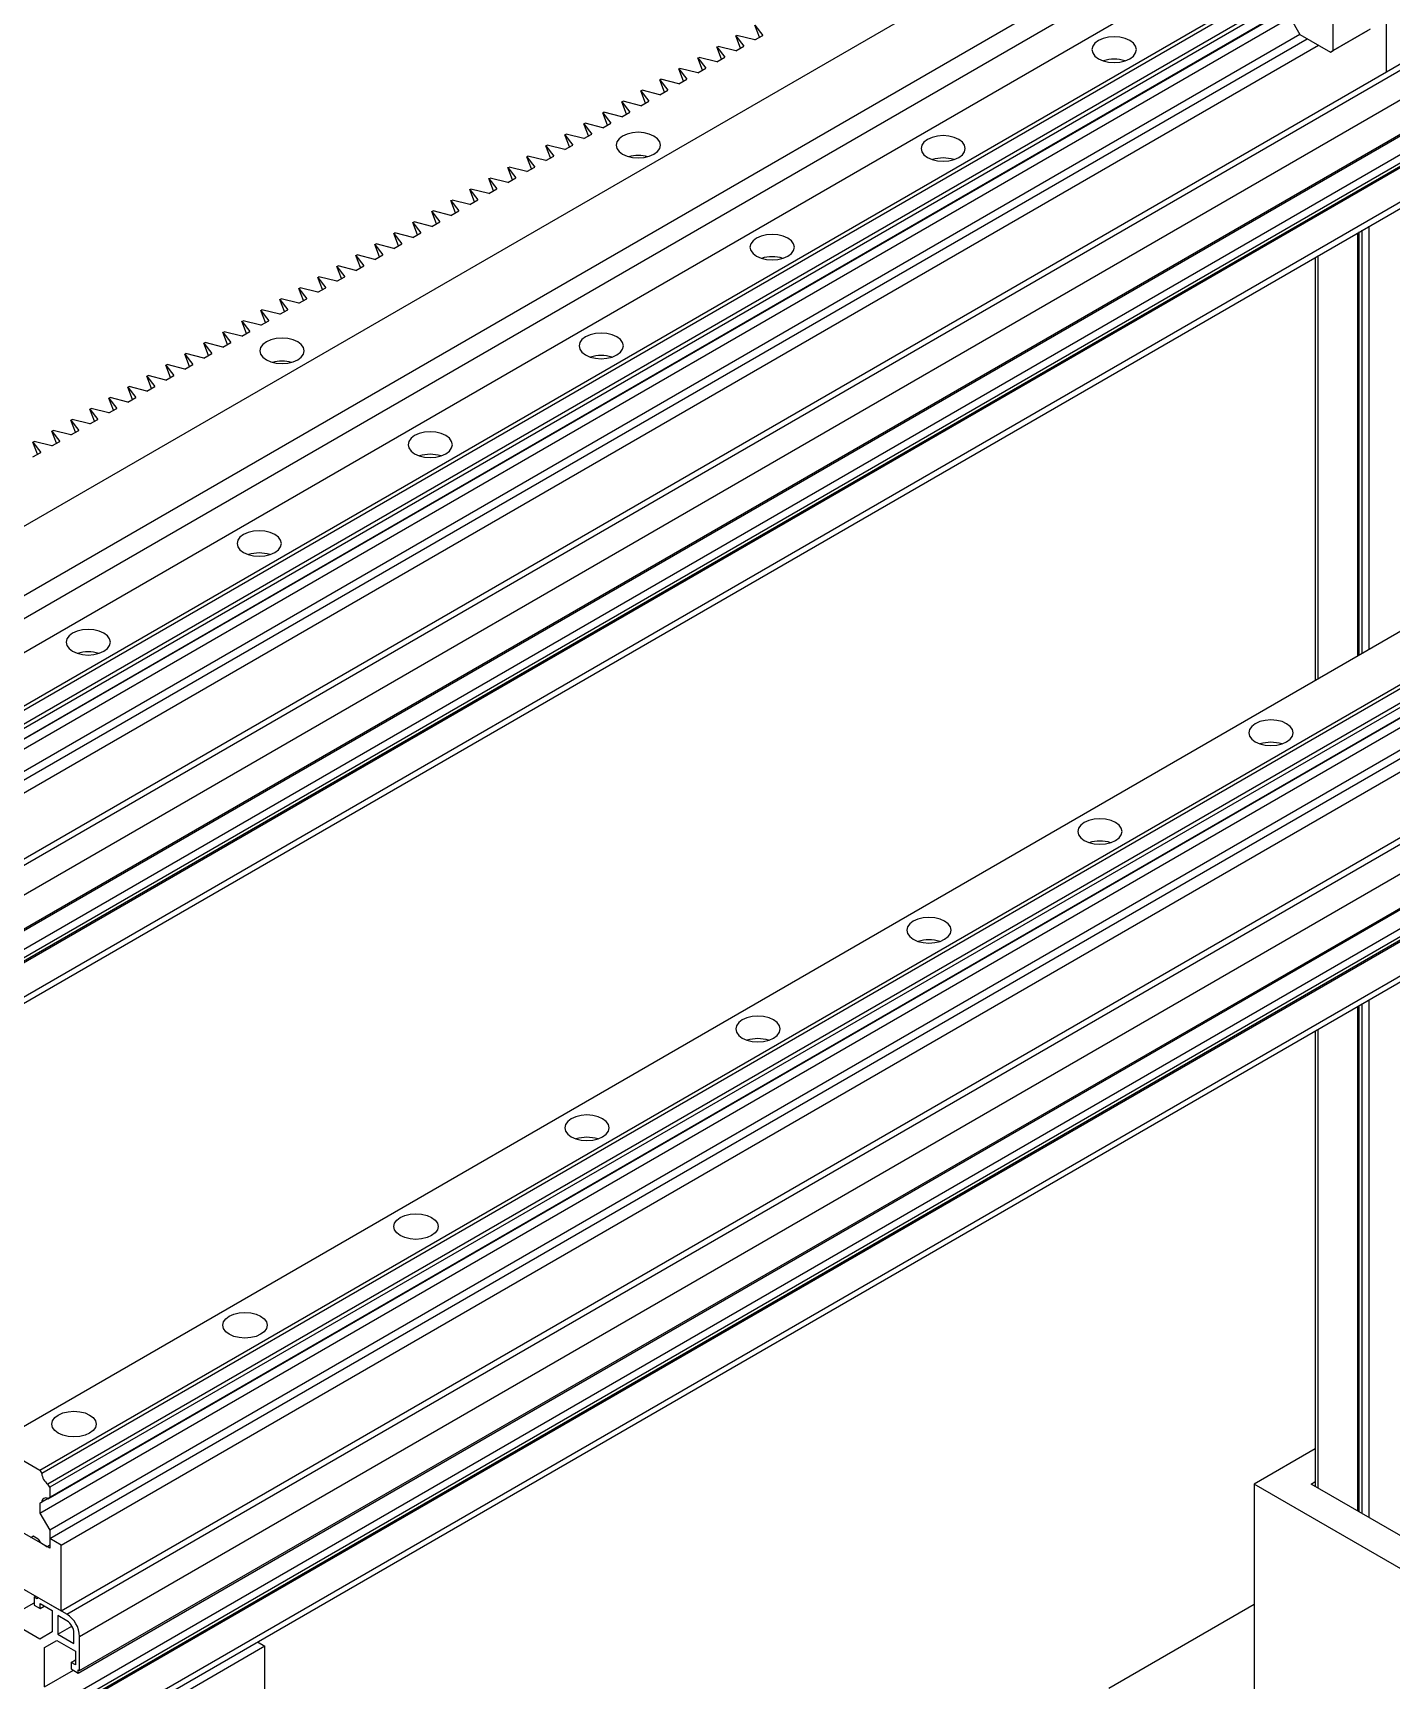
# Model space of a CAD drawing. Header units: millimetres. Extents: x 0 to 597, y 0 to 420.
# Drawn here: x 132.29 to 154.76, y 133.67 to 160.9 of the extents above; entities that cross this region are included whole.
import ezdxf

# ---------------------------------------------------------------- set-up
doc = ezdxf.new("R2010")
doc.units = ezdxf.units.MM

msp = doc.modelspace()

# ---------------------------------------------------------------- linework, layer by layer
at = {"color": 7, "linetype": 'Continuous', "lineweight": 25}
for p, q in [((132.851, 134.755), (196.962, 171.765)), ((133.063, 134.388), (197.174, 171.398)), ((133.039, 133.781), (197.15, 170.791)), ((133.063, 133.821), (197.174, 170.832)), ((132.922, 133.402), (197.033, 170.413)), ((133.039, 133.334), (197.15, 170.345)), ((133.039, 133.28), (197.15, 170.29)), ((133.063, 133.266), (197.174, 170.277)), ((133.063, 132.7), (197.174, 169.711)), ((133.001, 132.563), (197.112, 169.573)), ((124.68, 148.435), (151.22, 163.756)), ((124.68, 147.292), (151.611, 162.839)), ((124.68, 146.911), (151.611, 162.458)), ((152.325, 162.301), (124.68, 146.342)), ((153.798, 160.607), (153.798, 162.077)), ((124.68, 145.466), (153.084, 161.863)), ((153.115, 161.81), (124.68, 145.395)), ((153.216, 161.635), (124.68, 145.161)), ((153.247, 161.581), (124.68, 145.09)), ((124.68, 144.919), (153.247, 161.41)), ((124.68, 144.919), (153.216, 161.392)), ((153.115, 161.334), (124.68, 144.919)), ((124.68, 144.919), (153.084, 161.316)), ((124.68, 144.755), (153.084, 161.153)), ((144.233, 161.029), (144.362, 160.858)), ((144.308, 160.827), (144.233, 161.029)), ((153.084, 161.153), (153.247, 160.871)), ((154.411, 160.961), (153.798, 160.607)), ((154.677, 160.254), (154.677, 161.098)), ((153.247, 160.871), (124.68, 144.38)), ((124.68, 144.244), (153.365, 160.803)), ((124.68, 144.026), (153.553, 160.694)), ((143.604, 160.666), (143.622, 160.676)), ((143.917, 160.602), (143.622, 160.676)), ((143.917, 160.602), (144.047, 160.677)), ((143.919, 160.848), (143.936, 160.858)), ((143.919, 160.848), (144.047, 160.677)), ((143.994, 160.646), (143.919, 160.848)), ((144.232, 160.783), (143.936, 160.858)), ((144.232, 160.783), (144.362, 160.858)), ((153.247, 160.871), (153.751, 160.58)), ((154.364, 160.934), (153.751, 160.58)), ((154.677, 160.254), (155.683, 160.835)), ((143.29, 160.485), (143.308, 160.495)), ((143.29, 160.485), (143.419, 160.314)), ((143.365, 160.283), (143.29, 160.485)), ((143.603, 160.421), (143.308, 160.495)), ((143.603, 160.421), (143.733, 160.496)), ((143.604, 160.666), (143.733, 160.496)), ((143.68, 160.465), (143.604, 160.666)), ((153.751, 160.58), (153.798, 160.607)), ((124.68, 142.937), (154.677, 160.254)), ((142.662, 160.122), (142.679, 160.132)), ((142.975, 160.058), (142.679, 160.132)), ((142.975, 160.058), (143.105, 160.133)), ((142.976, 160.303), (142.993, 160.313)), ((142.976, 160.303), (143.105, 160.133)), ((143.051, 160.102), (142.976, 160.303)), ((143.289, 160.239), (142.993, 160.313)), ((143.289, 160.239), (143.419, 160.314)), ((142.347, 159.94), (142.365, 159.951)), ((142.347, 159.94), (142.476, 159.77)), ((142.422, 159.739), (142.347, 159.94)), ((142.66, 159.876), (142.365, 159.951)), ((142.66, 159.876), (142.79, 159.951)), ((142.662, 160.122), (142.79, 159.951)), ((142.737, 159.92), (142.662, 160.122)), ((155.683, 159.67), (125.375, 142.174)), ((155.683, 159.643), (125.399, 142.16)), ((141.719, 159.578), (141.736, 159.588)), ((142.032, 159.513), (141.736, 159.588)), ((142.032, 159.513), (142.162, 159.588)), ((142.033, 159.759), (142.051, 159.769)), ((142.033, 159.759), (142.162, 159.588)), ((142.108, 159.557), (142.033, 159.759)), ((142.346, 159.695), (142.051, 159.769)), ((142.346, 159.695), (142.476, 159.77)), ((155.683, 159.333), (125.576, 141.952)), ((141.405, 159.396), (141.422, 159.406)), ((141.405, 159.396), (141.533, 159.226)), ((141.48, 159.195), (141.405, 159.396)), ((141.718, 159.332), (141.422, 159.406)), ((141.718, 159.332), (141.848, 159.407)), ((141.719, 159.578), (141.848, 159.407)), ((141.794, 159.376), (141.719, 159.578)), ((155.683, 159.197), (125.584, 141.821)), ((155.683, 159.142), (125.584, 141.766)), ((155.683, 159.115), (125.584, 141.739)), ((140.776, 159.033), (140.794, 159.043)), ((141.089, 158.969), (140.794, 159.043)), ((141.089, 158.969), (141.219, 159.044)), ((141.09, 159.215), (141.108, 159.225)), ((141.09, 159.215), (141.219, 159.044)), ((141.165, 159.013), (141.09, 159.215)), ((141.403, 159.151), (141.108, 159.225)), ((141.403, 159.151), (141.533, 159.226)), ((140.462, 158.852), (140.479, 158.862)), ((140.462, 158.852), (140.59, 158.681)), ((140.537, 158.65), (140.462, 158.852)), ((140.775, 158.788), (140.479, 158.862)), ((140.775, 158.788), (140.905, 158.863)), ((140.776, 159.033), (140.905, 158.863)), ((140.851, 158.832), (140.776, 159.033)), ((139.833, 158.489), (139.851, 158.499)), ((140.146, 158.425), (139.851, 158.499)), ((140.146, 158.425), (140.276, 158.5)), ((140.147, 158.671), (140.165, 158.681)), ((140.147, 158.671), (140.276, 158.5)), ((140.223, 158.469), (140.147, 158.671)), ((140.46, 158.606), (140.165, 158.681)), ((140.46, 158.606), (140.59, 158.681)), ((125.584, 141.072), (155.683, 158.447)), ((139.519, 158.308), (139.536, 158.318)), ((139.519, 158.308), (139.648, 158.137)), ((139.594, 158.106), (139.519, 158.308)), ((139.832, 158.243), (139.536, 158.318)), ((139.832, 158.243), (139.962, 158.319)), ((139.833, 158.489), (139.962, 158.319)), ((139.908, 158.288), (139.833, 158.489)), ((138.89, 157.945), (138.908, 157.955)), ((139.203, 157.881), (138.908, 157.955)), ((139.203, 157.881), (139.333, 157.956)), ((139.205, 158.126), (139.222, 158.136)), ((139.205, 158.126), (139.333, 157.956)), ((139.28, 157.925), (139.205, 158.126)), ((139.518, 158.062), (139.222, 158.136)), ((139.518, 158.062), (139.648, 158.137)), ((138.576, 157.763), (138.594, 157.774)), ((138.576, 157.763), (138.705, 157.593)), ((138.651, 157.562), (138.576, 157.763)), ((138.889, 157.699), (138.594, 157.774)), ((138.889, 157.699), (139.019, 157.774)), ((138.89, 157.945), (139.019, 157.774)), ((138.965, 157.743), (138.89, 157.945)), ((154.395, 150.705), (154.395, 157.703)), ((137.948, 157.401), (137.965, 157.411)), ((138.261, 157.336), (137.965, 157.411)), ((138.261, 157.336), (138.391, 157.411)), ((138.262, 157.582), (138.279, 157.592)), ((138.262, 157.582), (138.391, 157.411)), ((138.337, 157.38), (138.262, 157.582)), ((138.575, 157.518), (138.279, 157.592)), ((138.575, 157.518), (138.705, 157.593)), ((154.206, 150.597), (154.206, 157.595)), ((154.23, 150.61), (154.23, 157.608)), ((154.277, 150.637), (154.277, 157.635)), ((137.633, 157.219), (137.651, 157.229)), ((137.633, 157.219), (137.762, 157.049)), ((137.708, 157.018), (137.633, 157.219)), ((137.946, 157.155), (137.651, 157.229)), ((137.946, 157.155), (138.076, 157.23)), ((137.948, 157.401), (138.076, 157.23)), ((138.023, 157.199), (137.948, 157.401)), ((153.502, 157.188), (153.502, 150.19)), ((137.005, 156.856), (137.022, 156.866)), ((137.318, 156.792), (137.022, 156.866)), ((137.318, 156.792), (137.448, 156.867)), ((137.319, 157.038), (137.337, 157.048)), ((137.319, 157.038), (137.448, 156.867)), ((137.394, 156.836), (137.319, 157.038)), ((137.632, 156.973), (137.337, 157.048)), ((137.632, 156.973), (137.762, 157.049)), ((136.69, 156.675), (136.708, 156.685)), ((136.69, 156.675), (136.819, 156.504)), ((136.766, 156.473), (136.69, 156.675)), ((137.003, 156.611), (136.708, 156.685)), ((137.003, 156.611), (137.134, 156.686)), ((137.005, 156.856), (137.134, 156.686)), ((137.08, 156.655), (137.005, 156.856)), ((136.062, 156.312), (136.079, 156.322)), ((136.375, 156.248), (136.079, 156.322)), ((136.375, 156.248), (136.505, 156.323)), ((136.376, 156.493), (136.394, 156.504)), ((136.376, 156.493), (136.505, 156.323)), ((136.451, 156.292), (136.376, 156.493)), ((136.689, 156.429), (136.394, 156.504)), ((136.689, 156.429), (136.819, 156.504)), ((135.748, 156.131), (135.765, 156.141)), ((135.748, 156.131), (135.876, 155.96)), ((135.823, 155.929), (135.748, 156.131)), ((136.061, 156.066), (135.765, 156.141)), ((136.061, 156.066), (136.191, 156.141)), ((136.062, 156.312), (136.191, 156.141)), ((136.137, 156.11), (136.062, 156.312)), ((163.403, 155.906), (131.646, 137.573)), ((135.119, 155.768), (135.137, 155.778)), ((135.432, 155.704), (135.137, 155.778)), ((135.432, 155.704), (135.562, 155.779)), ((135.433, 155.949), (135.451, 155.959)), ((135.433, 155.949), (135.562, 155.779)), ((135.509, 155.748), (135.433, 155.949)), ((135.746, 155.885), (135.451, 155.959)), ((135.746, 155.885), (135.876, 155.96)), ((134.805, 155.586), (134.822, 155.596)), ((134.805, 155.586), (134.934, 155.416)), ((134.88, 155.385), (134.805, 155.586)), ((135.118, 155.522), (134.822, 155.596)), ((135.118, 155.522), (135.248, 155.597)), ((135.119, 155.768), (135.248, 155.597)), ((135.194, 155.566), (135.119, 155.768)), ((132.405, 137.135), (164.162, 155.468)), ((164.193, 155.415), (132.436, 137.082)), ((164.294, 155.239), (132.537, 136.906)), ((134.176, 155.223), (134.194, 155.234)), ((134.489, 155.159), (134.194, 155.234)), ((134.489, 155.159), (134.619, 155.234)), ((134.491, 155.405), (134.508, 155.415)), ((134.491, 155.405), (134.619, 155.234)), ((134.566, 155.203), (134.491, 155.405)), ((134.804, 155.341), (134.508, 155.415)), ((134.804, 155.341), (134.934, 155.416)), ((132.537, 136.664), (164.294, 154.997)), ((164.325, 155.186), (132.568, 136.853)), ((132.568, 136.682), (164.325, 155.015)), ((133.862, 155.042), (133.88, 155.052)), ((133.862, 155.042), (133.991, 154.871)), ((133.937, 154.84), (133.862, 155.042)), ((134.175, 154.978), (133.88, 155.052)), ((134.175, 154.978), (134.305, 155.053)), ((134.176, 155.223), (134.305, 155.053)), ((134.251, 155.022), (134.176, 155.223)), ((132.405, 136.588), (164.162, 154.921)), ((132.405, 136.425), (164.162, 154.758)), ((164.193, 154.939), (132.436, 136.606)), ((133.234, 154.679), (133.251, 154.689)), ((133.547, 154.615), (133.251, 154.689)), ((133.547, 154.615), (133.677, 154.69)), ((133.548, 154.861), (133.565, 154.871)), ((133.548, 154.861), (133.677, 154.69)), ((133.623, 154.659), (133.548, 154.861)), ((133.861, 154.796), (133.565, 154.871)), ((133.861, 154.796), (133.991, 154.871)), ((164.325, 154.476), (132.568, 136.143)), ((132.919, 154.498), (132.937, 154.508)), ((132.919, 154.498), (133.048, 154.327)), ((132.994, 154.296), (132.919, 154.498)), ((133.232, 154.434), (132.937, 154.508)), ((133.232, 154.434), (133.362, 154.509)), ((133.234, 154.679), (133.362, 154.509)), ((133.309, 154.478), (133.234, 154.679)), ((132.291, 154.135), (132.308, 154.145)), ((132.604, 154.071), (132.308, 154.145)), ((132.568, 136.007), (164.443, 154.408)), ((132.604, 154.071), (132.734, 154.146)), ((132.605, 154.316), (132.623, 154.326)), ((132.605, 154.316), (132.734, 154.146)), ((132.68, 154.115), (132.605, 154.316)), ((132.918, 154.252), (132.623, 154.326)), ((132.757, 135.898), (164.631, 154.299)), ((132.918, 154.252), (133.048, 154.327)), ((132.289, 153.889), (132.419, 153.964)), ((132.291, 154.135), (132.419, 153.964)), ((132.366, 153.933), (132.291, 154.135)), ((132.757, 134.809), (165.755, 153.859)), ((154.395, 136.351), (154.395, 144.913)), ((154.206, 136.46), (154.206, 144.804)), ((154.23, 136.446), (154.23, 144.818)), ((154.277, 136.419), (154.277, 144.845)), ((153.502, 144.398), (153.502, 136.866)), ((131.646, 137.573), (132.405, 137.135)), ((153.502, 137.49), (152.49, 136.906)), ((132.405, 137.135), (132.436, 137.082)), ((132.568, 136.853), (132.537, 136.906)), ((132.568, 136.853), (132.568, 136.682)), ((155.554, 135.137), (152.49, 136.906)), ((152.49, 136.906), (152.49, 132.551)), ((153.433, 136.906), (153.502, 136.946)), ((155.554, 135.681), (153.433, 136.906)), ((132.568, 135.844), (131.484, 136.47)), ((132.405, 136.588), (132.436, 136.606)), ((132.405, 136.588), (132.405, 136.425)), ((132.537, 136.664), (132.568, 136.682)), ((132.405, 136.425), (132.568, 136.143)), ((132.258, 136.022), (132.294, 136.043)), ((132.294, 136.043), (132.258, 136.022)), ((132.377, 135.996), (132.294, 136.043)), ((132.377, 135.996), (132.413, 135.933)), ((132.521, 135.871), (132.413, 135.933)), ((132.521, 135.871), (132.568, 135.898)), ((132.568, 135.898), (132.521, 135.871)), ((132.568, 136.143), (132.568, 135.898)), ((132.568, 136.007), (132.568, 135.844)), ((132.757, 135.898), (132.568, 136.007)), ((132.757, 134.809), (132.757, 135.898)), ((131.484, 135.544), (132.757, 134.809)), ((131.837, 134.67), (132.313, 134.945)), ((132.313, 135.038), (132.337, 135.052)), ((132.313, 135.038), (132.313, 134.902)), ((132.361, 135.011), (132.313, 135.038)), ((132.313, 134.902), (132.408, 134.847)), ((132.361, 135.038), (132.361, 135.011)), ((132.851, 134.755), (132.361, 135.038)), ((132.408, 134.929), (132.606, 134.815)), ((132.408, 134.847), (132.408, 134.929)), ((132.408, 134.847), (132.478, 134.888)), ((132.606, 134.815), (132.606, 134.461)), ((150.086, 133.531), (152.49, 134.919)), ((132.403, 134.344), (131.837, 134.67)), ((132.851, 134.646), (132.7, 134.733)), ((132.7, 134.733), (132.7, 134.423)), ((132.7, 134.423), (132.934, 134.558)), ((132.606, 134.461), (132.403, 134.344)), ((132.483, 134.205), (132.686, 134.322)), ((132.483, 134.205), (132.686, 134.322)), ((132.686, 134.322), (132.992, 134.145)), ((132.7, 134.423), (132.969, 134.268)), ((132.969, 134.268), (132.969, 134.442)), ((133.063, 133.821), (133.063, 134.388)), ((136.003, 134.296), (136.127, 134.224)), ((136.127, 134.224), (131.248, 131.407)), ((132.483, 133.552), (132.483, 134.205)), ((132.922, 133.957), (132.992, 133.998)), ((132.992, 134.145), (132.992, 133.917)), ((136.127, 133.462), (136.127, 134.224)), ((132.483, 133.552), (132.959, 133.827)), ((132.922, 133.957), (132.922, 133.849)), ((132.992, 133.917), (132.922, 133.957)), ((132.922, 133.849), (133.039, 133.781)), ((133.039, 133.835), (133.063, 133.821)), ((133.039, 133.781), (133.039, 133.835))]:
    msp.add_line(p, q, dxfattribs=at)
at = {"color": 8, "linetype": 'Continuous', "lineweight": 25}
for p, q in [((155.683, 160.726), (124.68, 142.828)), ((155.683, 160.236), (125.026, 142.538)), ((155.683, 158.549), (125.584, 141.173)), ((153.551, 150.218), (153.551, 157.216)), ((153.551, 136.838), (153.551, 144.426))]:
    msp.add_line(p, q, dxfattribs=at)
at = {"color": 7, "linetype": 'Continuous', "lineweight": 25, "flags": 128}
for points in [[(150.434, 160.772), (150.358, 160.805), (150.27, 160.826), (150.175, 160.834), (150.08, 160.826), (149.992, 160.805), (149.916, 160.772), (149.857, 160.728), (149.821, 160.677), (149.808, 160.622), (149.821, 160.567), (149.857, 160.516), (149.916, 160.472), (149.992, 160.439), (150.08, 160.417), (150.175, 160.41), (150.27, 160.417), (150.358, 160.439), (150.434, 160.472), (150.492, 160.516), (150.529, 160.567), (150.542, 160.622), (150.529, 160.677), (150.492, 160.728), (150.434, 160.772)], [(142.562, 159.194), (142.486, 159.227), (142.398, 159.249), (142.303, 159.256), (142.208, 159.249), (142.12, 159.227), (142.044, 159.194), (141.986, 159.15), (141.949, 159.099), (141.936, 159.044), (141.949, 158.989), (141.986, 158.938), (142.044, 158.894), (142.12, 158.861), (142.208, 158.84), (142.303, 158.832), (142.398, 158.84), (142.486, 158.861), (142.562, 158.894), (142.621, 158.938), (142.657, 158.989), (142.67, 159.044), (142.657, 159.099), (142.621, 159.15), (142.562, 159.194)], [(147.606, 159.139), (147.53, 159.172), (147.441, 159.193), (147.347, 159.201), (147.252, 159.193), (147.163, 159.172), (147.087, 159.139), (147.029, 159.095), (146.992, 159.044), (146.98, 158.989), (146.992, 158.934), (147.029, 158.883), (147.087, 158.839), (147.163, 158.806), (147.252, 158.785), (147.347, 158.777), (147.441, 158.785), (147.53, 158.806), (147.606, 158.839), (147.664, 158.883), (147.701, 158.934), (147.713, 158.989), (147.701, 159.044), (147.664, 159.095), (147.606, 159.139)], [(144.777, 157.506), (144.701, 157.54), (144.613, 157.561), (144.518, 157.568), (144.423, 157.561), (144.335, 157.54), (144.259, 157.506), (144.201, 157.462), (144.164, 157.411), (144.151, 157.356), (144.164, 157.301), (144.201, 157.25), (144.259, 157.207), (144.335, 157.173), (144.423, 157.152), (144.518, 157.145), (144.613, 157.152), (144.701, 157.173), (144.777, 157.207), (144.836, 157.25), (144.872, 157.301), (144.885, 157.356), (144.872, 157.411), (144.836, 157.462), (144.777, 157.506)], [(136.67, 155.792), (136.594, 155.826), (136.505, 155.847), (136.41, 155.854), (136.316, 155.847), (136.227, 155.826), (136.151, 155.792), (136.093, 155.748), (136.056, 155.697), (136.044, 155.642), (136.056, 155.588), (136.093, 155.537), (136.151, 155.493), (136.227, 155.459), (136.316, 155.438), (136.41, 155.431), (136.505, 155.438), (136.594, 155.459), (136.67, 155.493), (136.728, 155.537), (136.765, 155.588), (136.777, 155.642), (136.765, 155.697), (136.728, 155.748), (136.67, 155.792)], [(141.949, 155.873), (141.873, 155.907), (141.785, 155.928), (141.69, 155.935), (141.595, 155.928), (141.506, 155.907), (141.43, 155.873), (141.372, 155.829), (141.335, 155.778), (141.323, 155.723), (141.335, 155.669), (141.372, 155.618), (141.43, 155.574), (141.506, 155.54), (141.595, 155.519), (141.69, 155.512), (141.785, 155.519), (141.873, 155.54), (141.949, 155.574), (142.007, 155.618), (142.044, 155.669), (142.056, 155.723), (142.044, 155.778), (142.007, 155.829), (141.949, 155.873)], [(139.121, 154.24), (139.045, 154.274), (138.956, 154.295), (138.861, 154.302), (138.766, 154.295), (138.678, 154.274), (138.602, 154.24), (138.544, 154.196), (138.507, 154.145), (138.495, 154.091), (138.507, 154.036), (138.544, 153.985), (138.602, 153.941), (138.678, 153.907), (138.766, 153.886), (138.861, 153.879), (138.956, 153.886), (139.045, 153.907), (139.121, 153.941), (139.179, 153.985), (139.215, 154.036), (139.228, 154.091), (139.215, 154.145), (139.179, 154.196), (139.121, 154.24)], [(136.292, 152.607), (136.216, 152.641), (136.128, 152.662), (136.033, 152.669), (135.938, 152.662), (135.849, 152.641), (135.774, 152.607), (135.715, 152.564), (135.679, 152.513), (135.666, 152.458), (135.679, 152.403), (135.715, 152.352), (135.774, 152.308), (135.849, 152.274), (135.938, 152.253), (136.033, 152.246), (136.128, 152.253), (136.216, 152.274), (136.292, 152.308), (136.35, 152.352), (136.387, 152.403), (136.399, 152.458), (136.387, 152.513), (136.35, 152.564), (136.292, 152.607)], [(133.464, 150.975), (133.388, 151.008), (133.299, 151.029), (133.204, 151.037), (133.109, 151.029), (133.021, 151.008), (132.945, 150.975), (132.887, 150.931), (132.85, 150.88), (132.838, 150.825), (132.85, 150.77), (132.887, 150.719), (132.945, 150.675), (133.021, 150.642), (133.109, 150.62), (133.204, 150.613), (133.299, 150.62), (133.388, 150.642), (133.464, 150.675), (133.522, 150.719), (133.559, 150.77), (133.571, 150.825), (133.559, 150.88), (133.522, 150.931), (133.464, 150.975)], [(153.027, 149.478), (152.951, 149.512), (152.863, 149.533), (152.768, 149.54), (152.673, 149.533), (152.584, 149.512), (152.508, 149.478), (152.45, 149.434), (152.413, 149.383), (152.401, 149.328), (152.413, 149.273), (152.45, 149.222), (152.508, 149.179), (152.584, 149.145), (152.673, 149.124), (152.768, 149.117), (152.863, 149.124), (152.951, 149.145), (153.027, 149.179), (153.085, 149.222), (153.122, 149.273), (153.134, 149.328), (153.122, 149.383), (153.085, 149.434), (153.027, 149.478)], [(150.199, 147.845), (150.123, 147.879), (150.034, 147.9), (149.939, 147.907), (149.844, 147.9), (149.756, 147.879), (149.68, 147.845), (149.622, 147.801), (149.585, 147.75), (149.573, 147.695), (149.585, 147.641), (149.622, 147.59), (149.68, 147.546), (149.756, 147.512), (149.844, 147.491), (149.939, 147.484), (150.034, 147.491), (150.123, 147.512), (150.199, 147.546), (150.257, 147.59), (150.293, 147.641), (150.306, 147.695), (150.293, 147.75), (150.257, 147.801), (150.199, 147.845)], [(147.37, 146.212), (147.294, 146.246), (147.206, 146.267), (147.111, 146.274), (147.016, 146.267), (146.927, 146.246), (146.852, 146.212), (146.793, 146.168), (146.757, 146.117), (146.744, 146.063), (146.757, 146.008), (146.793, 145.957), (146.852, 145.913), (146.927, 145.879), (147.016, 145.858), (147.111, 145.851), (147.206, 145.858), (147.294, 145.879), (147.37, 145.913), (147.428, 145.957), (147.465, 146.008), (147.477, 146.063), (147.465, 146.117), (147.428, 146.168), (147.37, 146.212)], [(144.542, 144.579), (144.466, 144.613), (144.377, 144.634), (144.282, 144.641), (144.187, 144.634), (144.099, 144.613), (144.023, 144.579), (143.965, 144.536), (143.928, 144.485), (143.916, 144.43), (143.928, 144.375), (143.965, 144.324), (144.023, 144.28), (144.099, 144.246), (144.187, 144.225), (144.282, 144.218), (144.377, 144.225), (144.466, 144.246), (144.542, 144.28), (144.6, 144.324), (144.637, 144.375), (144.649, 144.43), (144.637, 144.485), (144.6, 144.536), (144.542, 144.579)], [(141.713, 142.947), (141.637, 142.98), (141.549, 143.001), (141.454, 143.009), (141.359, 143.001), (141.271, 142.98), (141.195, 142.947), (141.136, 142.903), (141.1, 142.852), (141.087, 142.797), (141.1, 142.742), (141.136, 142.691), (141.195, 142.647), (141.271, 142.614), (141.359, 142.592), (141.454, 142.585), (141.549, 142.592), (141.637, 142.614), (141.713, 142.647), (141.772, 142.691), (141.808, 142.742), (141.821, 142.797), (141.808, 142.852), (141.772, 142.903), (141.713, 142.947)], [(138.885, 141.314), (138.943, 141.27), (138.98, 141.219), (138.992, 141.164), (138.98, 141.109), (138.943, 141.058), (138.885, 141.014), (138.809, 140.981), (138.72, 140.96), (138.626, 140.952), (138.531, 140.96), (138.442, 140.981), (138.366, 141.014), (138.308, 141.058), (138.271, 141.109), (138.259, 141.164), (138.271, 141.219), (138.308, 141.27), (138.366, 141.314), (138.442, 141.347), (138.531, 141.369), (138.626, 141.376), (138.72, 141.369), (138.809, 141.347), (138.885, 141.314)], [(136.056, 139.681), (136.115, 139.637), (136.151, 139.586), (136.164, 139.531), (136.151, 139.477), (136.115, 139.425), (136.056, 139.382), (135.98, 139.348), (135.892, 139.327), (135.797, 139.32), (135.702, 139.327), (135.614, 139.348), (135.538, 139.382), (135.48, 139.425), (135.443, 139.477), (135.43, 139.531), (135.443, 139.586), (135.48, 139.637), (135.538, 139.681), (135.614, 139.715), (135.702, 139.736), (135.797, 139.743), (135.892, 139.736), (135.98, 139.715), (136.056, 139.681)], [(133.228, 138.048), (133.286, 138.004), (133.323, 137.953), (133.335, 137.898), (133.323, 137.844), (133.286, 137.793), (133.228, 137.749), (133.152, 137.715), (133.064, 137.694), (132.969, 137.687), (132.874, 137.694), (132.785, 137.715), (132.709, 137.749), (132.651, 137.793), (132.615, 137.844), (132.602, 137.898), (132.615, 137.953), (132.651, 138.004), (132.709, 138.048), (132.785, 138.082), (132.874, 138.103), (132.969, 138.11), (133.064, 138.103), (133.152, 138.082), (133.228, 138.048)]]:
    msp.add_lwpolyline(points, dxfattribs=at)
at = {"color": 7, "linetype": 'Continuous', "lineweight": 25}
for centre, radius, start, end in [((150.175, 159.86), 0.604, 72.8672, 107.132), ((142.303, 158.265), 0.609, 74.8047, 105.196), ((147.347, 158.227), 0.604, 72.8666, 107.1348), ((144.518, 156.594), 0.604, 72.8703, 107.131), ((141.69, 154.961), 0.604, 72.8659, 107.1334), ((136.41, 154.864), 0.609, 74.8047, 105.196), ((138.861, 153.328), 0.604, 72.8672, 107.1321), ((136.033, 151.696), 0.604, 72.8665, 107.1348), ((133.204, 150.063), 0.604, 72.868, 107.1334), ((152.768, 148.566), 0.604, 72.8661, 107.1331), ((149.939, 146.933), 0.604, 72.8674, 107.1318), ((147.111, 145.3), 0.604, 72.8667, 107.1346), ((144.282, 143.667), 0.604, 72.8681, 107.1332), ((141.454, 142.035), 0.604, 72.8661, 107.1331), ((132.675, 137.103), 0.24, 185.001, 235), ((132.501, 136.611), 0.0648, 55.3706, 184.6429), ((132.602, 134.367), 0.461, 2.6057, 57.395), ((132.713, 134.43), 0.256, 2.605, 57.3958)]:
    msp.add_arc(centre, radius, start, end, dxfattribs=at)

doc.saveas('drawing.dxf')
